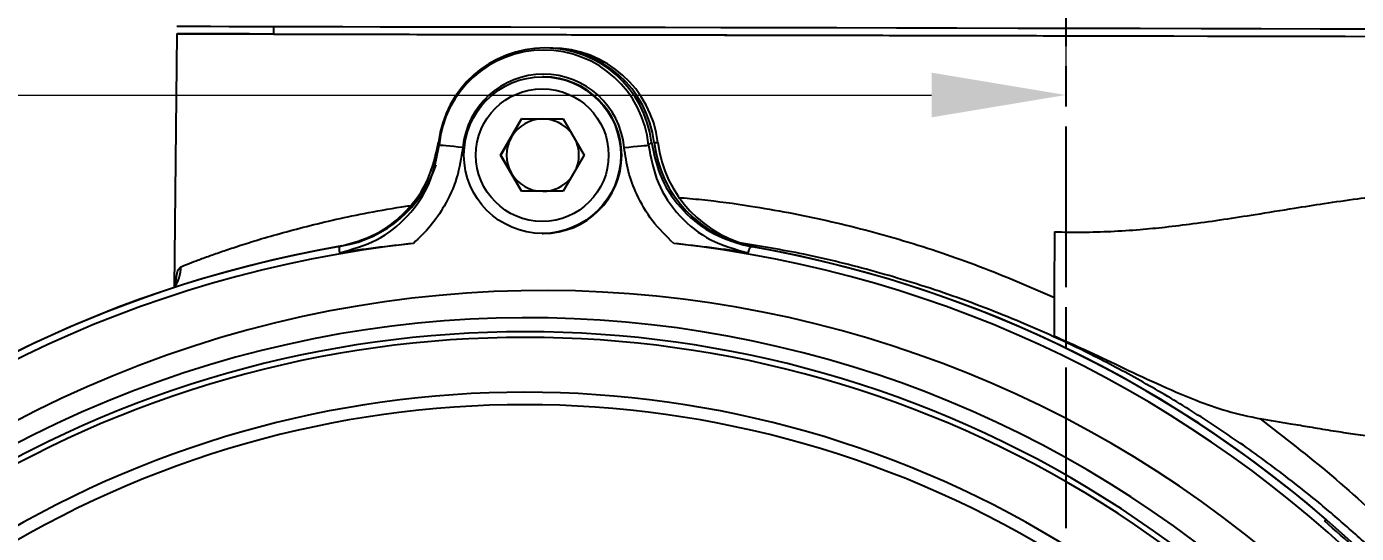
# Model space of a CAD drawing. Header units: millimetres. Extents: x 2454 to 4226, y 715 to 1968.
# Drawn here: x 2955.1 to 3054.3, y 1822 to 1859.9 of the extents above; entities that cross this region are included whole.
import ezdxf

# ---------------------------------------------------------------- set-up
doc = ezdxf.new("R2010")
doc.units = ezdxf.units.MM
doc.linetypes.add('AM_ISO08W050', pattern=[18, 12, -1.5, 3, -1.5])
doc.layers.add('AM_7', color=4, linetype='AM_ISO08W050', lineweight=25)
doc.layers.add('标注', color=3, linetype='Continuous', lineweight=13)
doc.styles.add('SLDTEXTSTYLE1', font='txt.shx', dxfattribs={"width": 0.7, "bigfont": 'gbcbig.shx'})
doc.dimstyles.new('SLDDIMSTYLE12$0', dxfattribs={"dimtxt": 12, "dimasz": 10, "dimexe": 0, "dimexo": 0.0625, "dimgap": 0.875, "dimtad": 1, "dimdec": 1, "dimlfac": 1.8, "dimrnd": 1e-09, "dimzin": 12, "dimdsep": 46, "dimtxsty": 'SLDTEXTSTYLE1', "dimcen": 0.09, "dimdle": 8.16, "dimclrd": 3, "dimclre": 3, "dimadec": 0, "dimazin": 3, "dimtfac": 1, "dimtdec": 1, "dimtofl": 0, "dimtmove": 0, "dimatfit": 3, "dimfxl": 0, "dimfrac": 2, "dimtolj": 1, "dimlwd": 5, "dimlwe": 5, "dimarcsym": 0})

# ---------------------------------------------------------------- blocks, each defined once
blk = doc.blocks.new('*D56')
at = {"layer": 'Defpoints', "color": 0, "transparency": 16777216}
for p in [(3032.639, 1924.435), (3032.639, 1854.79), (2793.431, 1778.896)]:
    blk.add_point(p, dxfattribs=at)
at = {"layer": '标注', "color": 3, "linetype": 'Continuous', "lineweight": 5, "transparency": 16777216}
for p, q in [((3032.639, 1924.372), (3032.639, 1854.79)), ((2803.431, 1854.79), (3022.639, 1854.79))]:
    blk.add_line(p, q, dxfattribs=at)
at = {"layer": '标注', "color": 3, "lineweight": 5, "transparency": 16777216}
blk.add_line((2793.431, 1778.958), (2793.431, 1854.79), dxfattribs=at)
at = {"layer": '标注', "color": 3, "transparency": 16777216}
for points in [[(2803.431, 1856.457), (2803.431, 1853.123), (2793.431, 1854.79)], [(3022.639, 1856.457), (3022.639, 1853.123), (3032.639, 1854.79)]]:
    blk.add_solid(points, dxfattribs=at)
at = {"layer": '标注', "color": 0, "transparency": 16777216, "insert": (2913.035, 1869.379), "char_height": 12, "attachment_point": 5, "style": 'SLDTEXTSTYLE1'}
blk.add_mtext('\\A1;{\\H2.28571x;290}', dxfattribs=at)
blk = doc.blocks.new('*D48')
at = {"layer": 'Defpoints', "color": 0, "transparency": 16777216}
for p in [(3045.699, 1934.269), (3087.523, 1665.434), (3190.72, 1665.434)]:
    blk.add_point(p, dxfattribs=at)
at = {"layer": '标注', "color": 3, "lineweight": 5, "transparency": 16777216}
blk.add_line((3045.762, 1934.269), (3190.72, 1934.269), dxfattribs=at)
at = {"layer": '标注', "color": 3, "linetype": 'Continuous', "lineweight": 5, "transparency": 16777216}
for p, q in [((3190.72, 1924.269), (3190.72, 1675.434)), ((3087.585, 1665.434), (3190.72, 1665.434))]:
    blk.add_line(p, q, dxfattribs=at)
at = {"layer": '标注', "color": 3, "transparency": 16777216}
for points in [[(3189.053, 1924.269), (3192.386, 1924.269), (3190.72, 1934.269)], [(3189.053, 1675.434), (3192.386, 1675.434), (3190.72, 1665.434)]]:
    blk.add_solid(points, dxfattribs=at)
at = {"layer": '标注', "color": 0, "transparency": 16777216, "insert": (3178.416, 1799.851), "char_height": 10, "attachment_point": 5, "rotation": 90, "style": 'SLDTEXTSTYLE1'}
blk.add_mtext('\\A1;{\\H2.28571x;300}', dxfattribs=at)

msp = doc.modelspace()

# ---------------------------------------------------------------- linework, layer by layer
at = {"color": 7, "linetype": 'Continuous', "lineweight": 25}
for p, q in [((2973.548, 1859.886), (2973.547, 1859.344)), ((2966.347, 1859.36), (2966.141, 1840.413)), ((2994.287, 1858.3), (2994.01, 1858.301)), ((2993.678, 1856.15), (2993.615, 1856.15)), ((2990.48, 1850.3), (2992.038, 1853)), ((2991.295, 1851.65), (2992.074, 1853)), ((2992.038, 1853), (2995.156, 1853)), ((2992.074, 1853), (2992.038, 1853)), ((2992.074, 1853), (2993.633, 1853)), ((2993.633, 1853), (2995.156, 1853)), ((2995.156, 1853), (2996.715, 1850.3)), ((2990.515, 1850.3), (2991.295, 1851.65)), ((3001.942, 1851.248), (3002.219, 1851.247)), ((3002.219, 1851.247), (3002.159, 1851.267)), ((2992.038, 1847.6), (2990.48, 1850.3)), ((2990.515, 1850.3), (2990.48, 1850.3)), ((2991.295, 1848.95), (2990.515, 1850.3)), ((2996.715, 1850.3), (2995.156, 1847.6)), ((2992.074, 1847.6), (2991.295, 1848.95)), ((2995.156, 1847.6), (2992.038, 1847.6)), ((2993.597, 1844.45), (2993.659, 1844.45)), ((3009.586, 1843.451), (3009.309, 1843.452)), ((3052.071, 1823.074), (3051.944, 1822.974)), ((3051.958, 1822.961), (3052.071, 1823.074))]:
    msp.add_line(p, q, dxfattribs=at)
at = {"color": 7, "linetype": 'Continuous', "lineweight": 25, "flags": 128}
for points in [[(3055.955, 1859.71), (3051.632, 1859.719), (3047.218, 1859.729), (3042.733, 1859.738), (3038.2, 1859.748), (3033.64, 1859.758), (3029.074, 1859.768), (3024.525, 1859.777), (3020.013, 1859.787), (3015.561, 1859.796), (3011.19, 1859.806), (3006.92, 1859.815), (3002.772, 1859.824), (2998.766, 1859.832), (2994.921, 1859.841), (2991.254, 1859.848), (2987.785, 1859.856), (2984.528, 1859.863), (2981.5, 1859.869), (2978.715, 1859.875), (2976.186, 1859.881), (2973.925, 1859.886), (2971.944, 1859.89), (2970.251, 1859.894), (2968.855, 1859.897), (2967.762, 1859.899), (2966.978, 1859.901), (2966.506, 1859.902), (2966.348, 1859.902)], [(2973.547, 1859.344), (2971.749, 1859.348), (2970.088, 1859.352), (2968.723, 1859.355), (2967.663, 1859.357), (2966.912, 1859.358), (2966.473, 1859.359), (2966.349, 1859.36), (2966.54, 1859.359), (2967.045, 1859.358), (2967.862, 1859.356), (2968.988, 1859.354), (2970.416, 1859.351), (2972.139, 1859.347), (2974.151, 1859.343), (2976.44, 1859.338), (2978.997, 1859.332), (2981.808, 1859.326), (2984.862, 1859.32), (2988.142, 1859.313), (2991.633, 1859.305), (2995.319, 1859.297), (2999.183, 1859.289), (3003.205, 1859.28), (3007.367, 1859.272), (3011.648, 1859.262), (3016.029, 1859.253), (3020.488, 1859.243), (3025.005, 1859.234), (3029.557, 1859.224), (3034.123, 1859.214), (3038.682, 1859.205), (3043.211, 1859.195), (3047.689, 1859.185), (3052.094, 1859.176), (3056.407, 1859.167)], [(3031.911, 1859.219), (3036.318, 1859.21), (3040.703, 1859.2), (3045.043, 1859.191), (3049.312, 1859.182), (3053.488, 1859.173), (3057.545, 1859.164), (3061.463, 1859.156), (3065.219, 1859.148), (3068.792, 1859.14), (3072.162, 1859.133), (3075.31, 1859.126), (3078.218, 1859.12), (3080.871, 1859.115), (3083.254, 1859.109), (3085.352, 1859.105), (3087.155, 1859.101), (3088.652, 1859.098), (3089.836, 1859.095), (3090.698, 1859.094), (3091.235, 1859.093), (3091.444, 1859.092), (3091.447, 1859.092)], [(2987.671, 1850.869), (2987.325, 1850.902), (2986.993, 1850.933), (2986.688, 1850.962), (2986.42, 1850.988), (2986.199, 1851.009), (2986.035, 1851.025), (2985.933, 1851.035), (2985.897, 1851.038)], [(2999.704, 1850.869), (3000.05, 1850.902), (3000.384, 1850.933), (3000.693, 1850.962), (3000.966, 1850.988), (3001.191, 1851.009), (3001.362, 1851.025), (3001.47, 1851.035), (3001.514, 1851.038)], [(3031.807, 1844.568), (3031.799, 1843.731), (3031.792, 1842.836), (3031.786, 1841.891), (3031.781, 1840.908), (3031.776, 1839.896), (3031.773, 1838.867), (3031.771, 1837.831), (3031.769, 1836.8)]]:
    msp.add_lwpolyline(points, dxfattribs=at)
at = {"color": 7, "linetype": 'Continuous', "lineweight": 25}
for centre, radius in [((2993.606, 1850.3), 5.85), ((2993.597, 1850.3), 4.95)]:
    msp.add_circle(centre, radius, dxfattribs=at)
for centre, radius, start, end in [((2993.795, 1850.3), 8.001, 6.9144, 173.08562), ((2993.705, 1850.3), 7.843, 5.40028, 174.59974), ((2993.997, 1850.3), 8.001, 6.80291, 89.90788), ((2994.274, 1850.299), 8.001, 6.80291, 89.90788), ((2993.688, 1850.3), 6.044, 5.40013, 174.59988), ((2993.669, 1850.3), 5.85, 269.91095, 89.90683), ((2993.633, 1850.3), 2.7, 90.00054, 150.00192), ((2993.633, 1850.3), 2.7, 38.6819, 89.99958), ((2993.633, 1850.3), 2.7, 150.00138, 209.99862), ((2993.633, 1850.3), 2.7, 338.69267, 21.31532), ((3010.878, 1852.314), 9, 186.80338, 259.96074), ((3011.155, 1852.313), 9, 186.80338, 259.96074), ((2977.125, 1852.386), 9, 279.79389, 341.79081), ((2993.633, 1850.3), 2.7, 209.99808, 269.99947), ((2993.633, 1850.3), 2.7, 270.00031, 321.31024), ((2993.69, 1755.802), 88.439, 96.305, 173.69783), ((2993.797, 1755.802), 89.012, 99.79419, 169.96366), ((2993.796, 1755.806), 89.001, 99.91523, 130.90346), ((2993.685, 1755.802), 88.439, 6.30217, 83.69501), ((2993.794, 1755.806), 89.001, 49.09654, 80.0848), ((2993.792, 1755.802), 89.012, 9.79137, 79.96082), ((2963.949, 1841.977), 2.693, 324.09353, 359.76953), ((2993.687, 1755.803), 84.364, 293.77253, 288.03652), ((2992.529, 1755.805), 82.329, 298.30628, 286.54744), ((2992.335, 1755.805), 81.303, 353.64683, 186.35318), ((2992.326, 1755.805), 80.884, 353.64681, 186.3532), ((2992.287, 1755.805), 76.784, 353.328, 186.67202), ((2992.284, 1755.805), 75.854, 353.328, 186.67202), ((2993.765, 1755.803), 88.863, 40.89394, 49.10323)]:
    msp.add_arc(centre, radius, start, end, dxfattribs=at)
for points, knots in [([(2973.582, 1859.344), (2973.651, 1859.344), (2973.794, 1859.344), (2975.258, 1859.34), (2977.653, 1859.335), (2981.009, 1859.328), (2985.24, 1859.319), (2990.281, 1859.308), (2996.044, 1859.296), (3002.431, 1859.282), (3009.332, 1859.267), (3016.63, 1859.252), (3024.198, 1859.236), (3029.34, 1859.225), (3031.911, 1859.219)], [0, 0, 0, 0, 0.0775046, 0.1613678, 0.245231, 0.3290943, 0.4129575, 0.4968207, 0.5806839, 0.6645471, 0.7484103, 0.8322736, 0.9161368, 1, 1, 1, 1]), ([(2978.47, 1843.477), (2979.399, 1843.731), (2981.255, 1844.236), (2983.545, 1846.052), (2985.238, 1848.437), (2985.647, 1850.32), (2985.852, 1851.263)], [0, 0, 0, 0, 0.250047, 0.499449, 0.749396, 1, 1, 1, 1]), ([(2978.487, 1843.013), (2979.434, 1843.273), (2981.33, 1843.794), (2983.653, 1845.674), (2985.343, 1848.141), (2985.712, 1850.073), (2985.897, 1851.038)], [0, 0, 0, 0, 0.2496929, 0.49994, 0.7499529, 1, 1, 1, 1]), ([(2985.852, 1851.263), (2985.86, 1851.221), (2985.874, 1851.145), (2985.89, 1851.071), (2985.897, 1851.038)], [0, 0, 0, 0, 0.56, 1, 1, 1, 1]), ([(3001.514, 1851.038), (3001.556, 1851.08), (3001.631, 1851.154), (3001.705, 1851.23), (3001.738, 1851.263)], [0, 0, 0, 0, 0.56, 1, 1, 1, 1]), ([(3001.514, 1851.038), (3001.698, 1850.073), (3002.067, 1848.141), (3003.756, 1845.674), (3006.079, 1843.794), (3007.975, 1843.273), (3008.922, 1843.013)], [0, 0, 0, 0, 0.250047, 0.50006, 0.750307, 1, 1, 1, 1]), ([(3001.738, 1851.263), (3001.941, 1850.322), (3002.348, 1848.443), (3004.039, 1846.059), (3006.329, 1844.24), (3008.188, 1843.732), (3009.119, 1843.477)], [0, 0, 0, 0, 0.250065, 0.499446, 0.749386, 1, 1, 1, 1]), ([(2987.671, 1850.869), (2987.55, 1850.104), (2987.309, 1848.579), (2986.407, 1846.612), (2985.296, 1844.964), (2984.418, 1844.126), (2983.978, 1843.706)], [0, 0, 0, 0, 0.280632, 0.559596, 0.779129, 1, 1, 1, 1]), ([(3003.398, 1843.706), (3002.844, 1844.248), (3001.741, 1845.328), (3000.663, 1847.204), (2999.965, 1849.065), (2999.791, 1850.267), (2999.704, 1850.869)], [0, 0, 0, 0, 0.280617, 0.559574, 0.779119, 1, 1, 1, 1]), ([(3003.726, 1847.134), (3004.317, 1847.086), (3006.085, 1846.94), (3009.782, 1846.43), (3014.808, 1845.489), (3020.545, 1843.975), (3026.247, 1842.076), (3029.945, 1840.466), (3031.796, 1839.66)], [0, 0, 0, 0, 0.065703, 0.196425, 0.398611, 0.599235, 0.799346, 1, 1, 1, 1]), ([(3031.807, 1844.568), (3032.5, 1844.555), (3033.903, 1844.53), (3036.033, 1844.596), (3038.093, 1844.73), (3040.137, 1844.931), (3042.218, 1845.185), (3044.454, 1845.503), (3046.978, 1845.899), (3049.479, 1846.305), (3052.027, 1846.709), (3054.301, 1847.038), (3056.88, 1847.365), (3059.526, 1847.589), (3061.672, 1847.719), (3062.752, 1847.659), (3062.957, 1847.648)], [0, 0, 0, 0, 0.063832, 0.129299, 0.196495, 0.25451, 0.319448, 0.391338, 0.465476, 0.5596, 0.631542, 0.71271, 0.782394, 0.886687, 0.978523, 1, 1, 1, 1]), ([(2966.642, 1841.966), (2966.79, 1842.026), (2967.092, 1842.149), (2967.77, 1842.41), (2968.605, 1842.718), (2969.582, 1843.064), (2970.708, 1843.447), (2972.084, 1843.885), (2973.77, 1844.384), (2975.735, 1844.912), (2977.905, 1845.446), (2980.363, 1845.958), (2982.301, 1846.324), (2983.507, 1846.494), (2983.7, 1846.521)], [0, 0, 0, 0, 0.0791491, 0.1615313, 0.2471672, 0.3252297, 0.4009245, 0.4868327, 0.5829555, 0.6800906, 0.7770168, 0.8737456, 0.9798023, 1, 1, 1, 1]), ([(2978.487, 1843.013), (2978.483, 1843.099), (2978.476, 1843.254), (2978.472, 1843.409), (2978.47, 1843.477)], [0, 0, 0, 0, 0.56, 1, 1, 1, 1]), ([(2983.978, 1843.706), (2983.018, 1843.598), (2981.088, 1843.381), (2979.357, 1843.136), (2978.487, 1843.013)], [0, 0, 0, 0, 0.4975573, 1, 1, 1, 1]), ([(3008.922, 1843.013), (3008.043, 1843.136), (3006.295, 1843.381), (3004.36, 1843.598), (3003.398, 1843.706)], [0, 0, 0, 0, 0.502443, 1, 1, 1, 1]), ([(3061.395, 1814.821), (3060.596, 1815.698), (3059.029, 1817.418), (3056.584, 1819.849), (3054.143, 1822.111), (3051.708, 1824.205), (3048.914, 1826.443), (3045.725, 1828.785), (3042.106, 1831.179), (3038.473, 1833.34), (3034.249, 1835.594), (3029.399, 1837.838), (3023.917, 1839.947), (3018.475, 1841.636), (3013.25, 1842.93), (3009.902, 1843.491), (3008.311, 1843.758)], [0, 0, 0, 0, 0.059474, 0.116645, 0.171535, 0.224169, 0.274574, 0.346546, 0.416181, 0.4836, 0.548936, 0.644489, 0.737549, 0.828705, 0.91858, 1, 1, 1, 1]), ([(3008.767, 1843.6), (3009.002, 1843.559), (3009.504, 1843.471), (3009.558, 1843.458), (3009.586, 1843.451)], [0, 0, 0, 0, 0.468317, 1, 1, 1, 1]), ([(3009.119, 1843.477), (3009.083, 1843.391), (3009.019, 1843.235), (3008.951, 1843.081), (3008.922, 1843.013)], [0, 0, 0, 0, 0.56, 1, 1, 1, 1]), ([(2966.255, 1840.672), (2966.277, 1840.921), (2966.347, 1841.697), (2966.522, 1841.857), (2966.642, 1841.966)], [0, 0, 0, 0, 0.320102, 1, 1, 1, 1]), ([(3031.769, 1836.8), (3032.544, 1836.451), (3034.182, 1835.714), (3036.727, 1834.507), (3039.476, 1833.212), (3042.131, 1832.06), (3044.671, 1831.136), (3046.306, 1830.786), (3047.134, 1830.608)], [0, 0, 0, 0, 0.149979, 0.316814, 0.500541, 0.696126, 0.846051, 1, 1, 1, 1]), ([(3063.286, 1828.718), (3062.464, 1828.719), (3060.651, 1828.723), (3057.755, 1828.968), (3055.205, 1829.29), (3053.15, 1829.601), (3051.892, 1829.802), (3050.639, 1830.013), (3049.149, 1830.268), (3047.904, 1830.478), (3047.134, 1830.608)], [0, 0, 0, 0, 0.15935, 0.351373, 0.546211, 0.633522, 0.729671, 0.776399, 0.861664, 1, 1, 1, 1]), ([(3047.134, 1830.608), (3048.934, 1829.218), (3052.571, 1826.41), (3057.201, 1822.125), (3059.875, 1819.149), (3061.039, 1817.855)], [0, 0, 0, 0, 0.356319, 0.719883, 1, 1, 1, 1])]:
    msp.add_open_spline(points, degree=3, knots=knots, dxfattribs=at)
at = {"layer": 'AM_7'}
msp.add_line((3032.639, 1924.435), (3032.639, 1336.718), dxfattribs=at)

# ---------------------------------------------------------------- dimensions: what is measured, and where the dimension line sits
at = {"layer": '标注'}
dim = msp.add_linear_dim(base=(3190.72, 1665.434), p1=(3045.699, 1934.269), p2=(3087.523, 1665.434), angle=90, text='{\\H2.28571x;300}', dimstyle='SLDDIMSTYLE12$0', override={"dimtxt": 10, "dimtdec": 3, "dimtzin": 0}, dxfattribs=at)
dim.commit()
dim.dimension.update_dxf_attribs({"geometry": '*D48', "text_midpoint": (3178.416, 1799.851)})
dim = msp.add_linear_dim(base=(3032.639, 1854.79), p1=(2793.431, 1778.896), p2=(3032.639, 1924.435), text='{\\H2.28571x;290}', dimstyle='SLDDIMSTYLE12$0', override={"dimtdec": 3, "dimtzin": 0}, dxfattribs=at)
dim.commit()
dim.dimension.update_dxf_attribs({"geometry": '*D56', "text_midpoint": (2913.035, 1854.79), "dimtype": 160})

doc.saveas('drawing.dxf')
